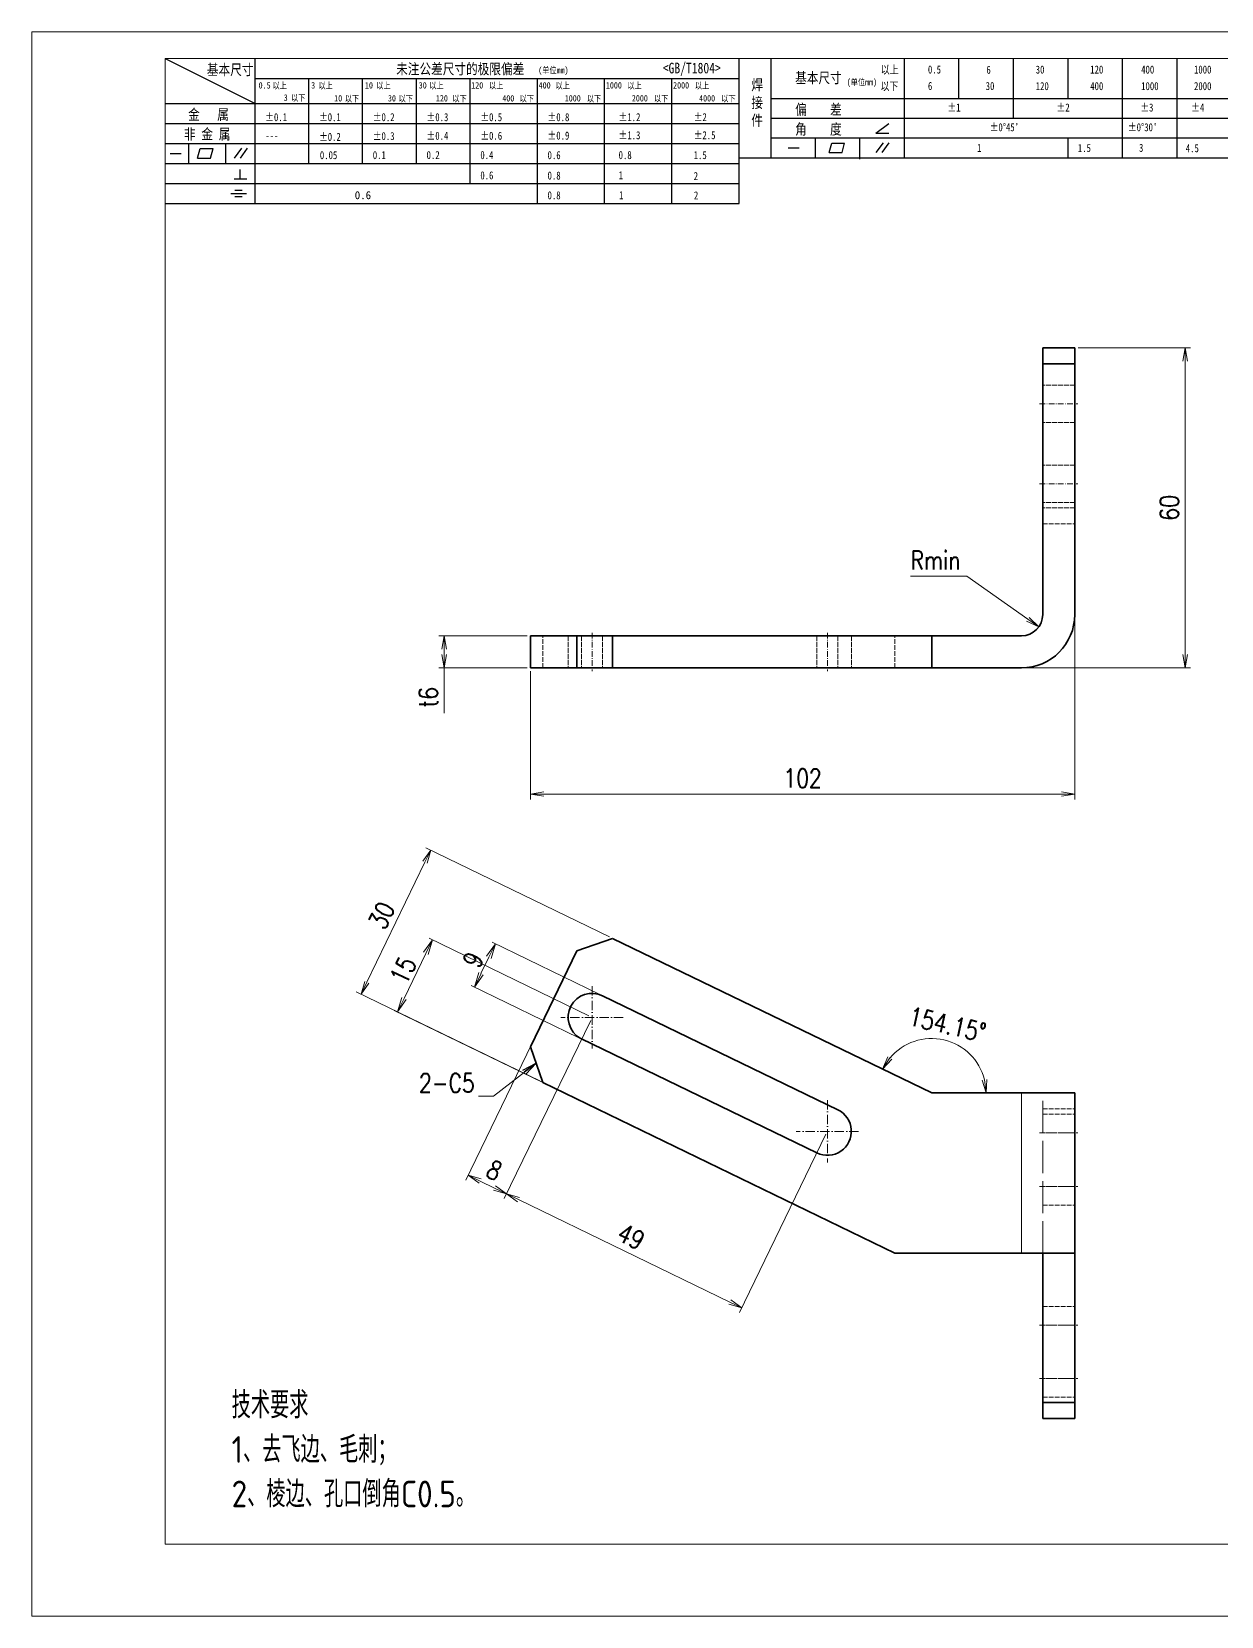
# Model space of a CAD drawing. Header units: millimetres. Extents: x -50143 to 104182, y -50696 to 54072.
# Drawn here: x -49547.7 to -49324.7, y 40741.1 to 41038.1 of the extents above; entities that cross this region are included whole.
import ezdxf

# ---------------------------------------------------------------- set-up
doc = ezdxf.new("R2010")
doc.units = ezdxf.units.MM
doc.header["$LTSCALE"] = 0.5
for name, pattern in [('AM_ISO02W050x2', [3.75, 3, -0.75]), ('AM_ISO08W050x2', [9, 6, -0.75, 1.5, -0.75]), ('DASHDOT', [18.5, 12, -3, 0.5, -3]), ('DASHED', [15, 12, -3])]:
    doc.linetypes.add(name, pattern=pattern)
for name, color, linetype, lineweight in [('DIM', 3, 'Continuous', 13), ('中心线', 2, 'AM_ISO08W050x2', 18), ('图框', 7, 'Continuous', 18), ('标注线', 3, 'Continuous', 18), ('粗实线', 7, 'Continuous', 35), ('虚线', 1, 'AM_ISO02W050x2', 18)]:
    doc.layers.add(name, color=color, linetype=linetype, lineweight=lineweight)
doc.layers.add('图\\M+19E79\\M+195B6\\M+18E9A', color=7, linetype='Continuous')
doc.layers.add('打印', color=7, linetype='Continuous', lineweight=15, plot=False)
doc.layers.add('打印-禁用', color=7, linetype='Continuous', lineweight=15, plot=False)
doc.styles.add('DIM', font='romans.shx', dxfattribs={"width": 0.8, "bigfont": 'bigfont.shx'})
doc.styles.add('国标', font='simfang.ttf', dxfattribs={"width": 0.8})
doc.styles.add('机械长仿宋', font='gbenor.shx', dxfattribs={"height": 1, "bigfont": 'gbcbig.shx'})
doc.dimstyles.new('DEH 1-1', dxfattribs={"dimtxt": 3.5, "dimasz": 2.5, "dimexe": 1, "dimexo": 0.625, "dimgap": 1.2, "dimtad": 1, "dimtoh": 1, "dimdsep": 46, "dimtxsty": 'DIM', "dimblk": 'OPEN', "dimcen": 0, "dimclrd": 8, "dimclre": 8, "dimclrt": 2, "dimazin": 2, "dimtfac": 0.5, "dimtmove": 0, "dimatfit": 3, "dimldrblk": 'OPEN', "dimfxl": 0, "dimtolj": 2, "dimlwd": 18, "dimlwe": 18, "dimarcsym": 0})
doc.dimstyles.new('DEH 1-1$0', dxfattribs={"dimtxt": 3.5, "dimasz": 2.5, "dimexe": 1, "dimexo": 0.625, "dimgap": 1.2, "dimtad": 1, "dimzin": 9, "dimdsep": 46, "dimtxsty": 'DIM', "dimblk": 'OPEN', "dimcen": 0, "dimclrd": 8, "dimclre": 8, "dimclrt": 2, "dimazin": 2, "dimtfac": 0.5, "dimtmove": 0, "dimatfit": 3, "dimldrblk": 'OPEN', "dimfxl": 0, "dimtolj": 2, "dimlwd": 18, "dimlwe": 18, "dimarcsym": 0})
doc.dimstyles.new('DEH 1-1$4', dxfattribs={"dimtxt": 3.5, "dimasz": 2.5, "dimexe": 1, "dimexo": 0.625, "dimgap": 1.2, "dimtad": 1, "dimtoh": 1, "dimdsep": 46, "dimtxsty": 'DIM', "dimblk": 'OPEN', "dimcen": 0, "dimclrd": 8, "dimclre": 8, "dimclrt": 2, "dimazin": 2, "dimtfac": 0.5, "dimtofl": 0, "dimtmove": 0, "dimatfit": 3, "dimldrblk": 'OPEN', "dimfxl": 0, "dimtolj": 2, "dimlwd": 18, "dimlwe": 18, "dimarcsym": 0})

# ---------------------------------------------------------------- blocks, each defined once
blk = doc.blocks.new('GZDEH零件A3图框V01版')
at = {"layer": '图\\M+19E79\\M+195B6\\M+18E9A', "color": 9}
for p, q in [((2882.49, -1554.46), (2899.37, -1562.92)), ((2899.37, -1581.67), (2899.37, -1554.46)), ((2990.09, -1581.67), (2990.09, -1554.46)), ((2996.09, -1573.08), (2996.09, -1554.46)), ((3021.09, -1561.98), (3021.09, -1554.46)), ((3031.31, -1561.98), (3031.31, -1554.46)), ((3041.53, -1561.98), (3041.53, -1554.46)), ((3051.75, -1561.98), (3051.75, -1554.46)), ((3061.98, -1561.98), (3061.98, -1554.46)), ((3072.2, -1561.98), (3072.2, -1554.46)), ((2899.37, -1558.24), (2990.09, -1558.24)), ((2909.45, -1574.17), (2909.45, -1558.24)), ((2919.53, -1574.17), (2919.53, -1558.24)), ((2929.61, -1574.17), (2929.61, -1558.24)), ((2939.69, -1577.92), (2939.69, -1558.24)), ((2952.29, -1581.67), (2952.29, -1558.24)), ((2964.89, -1581.67), (2964.89, -1558.24)), ((2977.49, -1581.67), (2977.49, -1558.24)), ((2996.09, -1561.98), (3113.09, -1561.98)), ((3021.09, -1573.08), (3021.09, -1561.98)), ((3041.53, -1565.68), (3041.53, -1561.98)), ((3061.98, -1573.08), (3061.98, -1561.98)), ((3072.2, -1573.08), (3072.2, -1561.98)), ((2882.49, -1562.92), (2990.09, -1562.92)), ((2882.49, -1566.67), (2990.09, -1566.67)), ((2996.09, -1565.68), (3113.09, -1565.68)), ((3015.75, -1568.51), (3018.15, -1566.66)), ((2882.49, -1570.42), (2990.09, -1570.42)), ((2886.92, -1574.12), (2886.92, -1570.42)), ((2893.91, -1574.12), (2893.91, -1570.42)), ((2996.09, -1569.38), (3113.09, -1569.38)), ((3004.42, -1573.08), (3004.42, -1569.38)), ((3006.97, -1572.12), (3007.45, -1570.33)), ((3007.45, -1570.33), (3009.86, -1570.33)), ((3009.39, -1572.12), (3009.86, -1570.33)), ((3012.75, -1573.08), (3012.75, -1569.38)), ((3015.75, -1568.51), (3018.15, -1568.51)), ((3015.81, -1572.12), (3017.15, -1570.26)), ((3016.89, -1572.12), (3018.23, -1570.26)), ((3051.75, -1573.08), (3051.75, -1569.38)), ((2883.43, -1572.27), (2885.49, -1572.27)), ((2888.59, -1573.16), (2889.07, -1571.37)), ((2888.59, -1573.16), (2891, -1573.16)), ((2889.07, -1571.37), (2891.48, -1571.37)), ((2891, -1573.16), (2891.48, -1571.37)), ((2895.52, -1573.16), (2896.85, -1571.3)), ((2896.6, -1573.16), (2897.94, -1571.3)), ((2990.09, -1573.08), (3113.09, -1573.08)), ((2999.26, -1571.23), (3001.32, -1571.23)), ((3006.97, -1572.12), (3009.39, -1572.12)), ((3012.75, -1573.33), (3012.75, -1573.08)), ((2882.49, -1574.17), (2990.09, -1574.17)), ((2895.42, -1577.05), (2897.81, -1577.05)), ((2896.58, -1577.05), (2896.58, -1575.28)), ((2882.49, -1577.92), (2990.09, -1577.92)), ((2894.79, -1579.77), (2897.77, -1579.77)), ((2895.57, -1579.17), (2896.92, -1579.17)), ((2882.49, -1581.67), (2990.09, -1581.67)), ((2895.57, -1580.37), (2896.93, -1580.37))]:
    blk.add_line(p, q, dxfattribs=at)
at = {"layer": '图框', "linetype": 'Continuous'}
for p, q in [((2882.49, -1554.46), (2882.49, -1832.96)), ((3272.49, -1554.46), (2882.49, -1554.46)), ((2882.49, -1832.96), (3272.49, -1832.96))]:
    blk.add_line(p, q, dxfattribs=at)
at = {"layer": '打印-禁用', "linetype": 'Continuous'}
for p, q in [((2857.49, -1549.46), (2857.49, -1846.46)), ((3277.49, -1549.46), (2857.49, -1549.46)), ((2857.49, -1846.46), (3277.49, -1846.46))]:
    blk.add_line(p, q, dxfattribs=at)
at = {"layer": '图\\M+19E79\\M+195B6\\M+18E9A', "color": 9, "style": '国标', "width": 0.8}
for s, height, p in [('基本尺寸', 2, (2890.33, -1557.58)), ('未注公差尺寸的极限偏差', 2, (2925.81, -1557.44)), ('<GB/T1804>', 2, (2975.78, -1557.27)), ('以上', 1.5, (3016.64, -1557.33)), ('0.5', 1.5, (3025.49, -1557.3)), ('6', 1.5, (3036.45, -1557.34)), ('30', 1.5, (3045.69, -1557.31)), ('120', 1.5, (3055.91, -1557.31)), ('400', 1.5, (3065.46, -1557.31)), ('1000', 1.5, (3075.36, -1557.31)), ('30', 1.2, (2930.04, -1560.11)), ('基本尺寸', 2, (3000.6, -1559.1)), ('以下', 1.5, (3016.58, -1560.43)), ('6', 1.5, (3025.49, -1560.38)), ('30', 1.5, (3036.31, -1560.39)), ('120', 1.5, (3045.69, -1560.41)), ('400', 1.5, (3055.91, -1560.41)), ('1000', 1.5, (3065.46, -1560.41)), ('2000', 1.5, (3075.36, -1560.41)), ('金   属', 2, (2886.82, -1565.98)), ('±0.1', 1.5, (2901.27, -1566.23)), ('±0.1', 1.5, (2911.35, -1566.23)), ('±0.2', 1.5, (2921.43, -1566.23)), ('±0.3', 1.5, (2931.51, -1566.23)), ('±0.5', 1.5, (2941.59, -1566.23)), ('±0.8', 1.5, (2954.19, -1566.23)), ('±1.2', 1.5, (2967.51, -1566.23)), ('±2', 1.5, (2981.58, -1566.23)), ('偏    差', 2, (3000.6, -1565.04)), ('±1', 1.5, (3029.16, -1564.42)), ('±2', 1.5, (3049.61, -1564.42)), ('±3', 1.5, (3065.3, -1564.42)), ('±4', 1.5, (3074.85, -1564.42)), ('非 金 属', 2, (2886.02, -1569.65)), ('±0.3', 1.5, (2921.43, -1569.77)), ('±0.4', 1.5, (2931.51, -1569.71)), ('±0.6', 1.5, (2941.59, -1569.71)), ('±0.9', 1.5, (2954.19, -1569.68)), ('±1.3', 1.5, (2967.51, -1569.62)), ('±2.5', 1.5, (2981.58, -1569.61)), ('角    度', 2, (3000.6, -1568.74)), ("±0%%D45'", 1.5, (3037.06, -1568.12)), ("±0%%D30'", 1.5, (3062.98, -1568.12)), ('---', 1.5, (2901.27, -1569.65)), ('±0.2', 1.5, (2911.35, -1569.92)), ('1', 1.5, (3034.69, -1571.98)), ('1.5', 1.5, (3053.59, -1572.01)), ('3', 1.5, (3065.05, -1571.98)), ('4.5', 1.5, (3073.82, -1572.05)), ('0.1', 1.5, (2921.43, -1573.34)), ('0.2', 1.5, (2931.51, -1573.33)), ('0.4', 1.5, (2941.59, -1573.33)), ('0.6', 1.5, (2954.19, -1573.35)), ('0.8', 1.5, (2967.51, -1573.33)), ('1.5', 1.5, (2981.58, -1573.34)), ('0.6', 1.5, (2941.59, -1577.14)), ('0.8', 1.5, (2954.19, -1577.17)), ('1', 1.5, (2967.51, -1577.12)), ('2', 1.5, (2981.58, -1577.26)), ('0.8', 1.5, (2954.19, -1580.87)), ('1', 1.5, (2967.59, -1580.86)), ('2', 1.5, (2981.62, -1580.89))]:
    blk.add_text(s, height=height, dxfattribs=at).set_placement(p)
at = {"layer": '图\\M+19E79\\M+195B6\\M+18E9A', "color": 9, "lineweight": 15, "style": '国标', "width": 0.8}
for s, p in [('(单位mm)', (2952.44, -1557.27)), ('0.5', (2900.03, -1560.11)), ('以上', (2902.64, -1560.16)), ('3', (2909.88, -1560.11)), ('以上', (2911.25, -1560.16)), ('10', (2919.96, -1560.11)), ('以上', (2922.09, -1560.16)), ('以上', (2932.02, -1560.16)), ('120', (2939.88, -1560.11)), ('以上', (2943.21, -1560.16)), ('400', (2952.52, -1560.11)), ('以上', (2955.68, -1560.16)), ('1000', (2965.12, -1560.11)), ('以上', (2969.16, -1560.16)), ('2000', (2977.72, -1560.11)), ('以上', (2981.8, -1560.16)), ('(单位mm)', (3010.27, -1559.51)), ('3', (2904.73, -1562.41)), ('以下', (2906.1, -1562.46)), ('10', (2914.19, -1562.54)), ('以下', (2916.18, -1562.59)), ('30', (2924.27, -1562.54)), ('以下', (2926.26, -1562.59)), ('120', (2933.26, -1562.54)), ('以下', (2936.34, -1562.59)), ('400', (2945.7, -1562.54)), ('以下', (2948.94, -1562.59)), ('1000', (2957.41, -1562.54)), ('以下', (2961.54, -1562.59)), ('2000', (2969.99, -1562.54)), ('以下', (2974.14, -1562.59)), ('4000', (2982.59, -1562.54)), ('以下', (2986.74, -1562.59))]:
    blk.add_text(s, height=1.2, dxfattribs=at).set_placement(p)
at = {"layer": '图\\M+19E79\\M+195B6\\M+18E9A', "color": 9, "lineweight": 13, "style": '国标'}
blk.add_text('0.6', height=1.5, dxfattribs=at).set_placement((2918.05, -1580.85))
at = {"layer": '图\\M+19E79\\M+195B6\\M+18E9A', "color": 9, "insert": (2992.39, -1558.41), "char_height": 2, "width": 3.1877, "attachment_point": 1, "style": '国标'}
blk.add_mtext('焊\\P接\\P件', dxfattribs=at)
at = {"layer": '图\\M+19E79\\M+195B6\\M+18E9A', "color": 9, "insert": (2911.51, -1573.37), "char_height": 1.5, "attachment_point": 7, "style": '国标'}
blk.add_mtext_dynamic_manual_height_columns('0.05', width=5.1982, gutter_width=12.5, heights=[0], dxfattribs=at)
blk = doc.blocks.new('DEH A3')
at = {"layer": '图框'}
blk.add_blockref('GZDEH零件A3图框V01版', (-2857.49, 1846.46), dxfattribs=at)
blk = doc.blocks.new('_Open')
at = {"color": 0, "linetype": 'ByBlock', "lineweight": -2}
for p, q in [((-1, 0.17), (0, 0)), ((-1, -0.17), (0, 0)), ((0, 0), (-1, 0))]:
    blk.add_line(p, q, dxfattribs=at)
blk = doc.blocks.new('*D231')
at = {"layer": 'Defpoints', "color": 0, "transparency": 16777216}
for p in [(-49352.15, 40928.86), (-49454.18, 40918.86), (-49352.15, 40895.22)]:
    blk.add_point(p, dxfattribs=at)
at = {"layer": 'DIM', "color": 8, "lineweight": 18, "transparency": 16777216}
for p, q in [((-49352.15, 40928.23), (-49352.15, 40894.22)), ((-49454.18, 40918.23), (-49454.18, 40894.22)), ((-49451.68, 40895.22), (-49354.65, 40895.22))]:
    blk.add_line(p, q, dxfattribs=at)
at = {"layer": 'DIM', "color": 8, "lineweight": 18, "transparency": 16777216, "xscale": 2.5, "yscale": 2.5, "zscale": 2.5, "rotation": 180}
blk.add_blockref('_Open', (-49454.18, 40895.22), dxfattribs=at)
at = {"layer": 'DIM', "color": 8, "lineweight": 18, "transparency": 16777216, "xscale": 2.5, "yscale": 2.5, "zscale": 2.5}
blk.add_blockref('_Open', (-49352.15, 40895.22), dxfattribs=at)
at = {"layer": 'DIM', "color": 2, "transparency": 16777216, "insert": (-49403.17, 40898.17), "char_height": 3.5, "attachment_point": 5, "style": 'DIM'}
blk.add_mtext('\\A2;102', dxfattribs=at)
blk = doc.blocks.new('*D232')
at = {"layer": 'Defpoints', "color": 0, "transparency": 16777216}
for p in [(-49352.15, 40978.86), (-49331.47, 40978.86), (-49362.15, 40918.86)]:
    blk.add_point(p, dxfattribs=at)
at = {"layer": 'DIM', "color": 8, "lineweight": 18, "transparency": 16777216}
for p, q in [((-49351.53, 40978.86), (-49330.47, 40978.86)), ((-49331.47, 40921.36), (-49331.47, 40976.36)), ((-49361.53, 40918.86), (-49330.47, 40918.86))]:
    blk.add_line(p, q, dxfattribs=at)
at = {"layer": 'DIM', "color": 8, "lineweight": 18, "transparency": 16777216, "xscale": 2.5, "yscale": 2.5, "zscale": 2.5}
for p, rotation in [((-49331.47, 40978.86), 90), ((-49331.47, 40918.86), 270)]:
    blk.add_blockref('_Open', p, dxfattribs=dict(at, rotation=rotation))
at = {"layer": 'DIM', "color": 2, "transparency": 16777216, "insert": (-49334.42, 40948.86), "char_height": 3.5, "attachment_point": 5, "rotation": 90, "style": 'DIM'}
blk.add_mtext('\\A2;60', dxfattribs=at)
blk = doc.blocks.new('*D233')
at = {"layer": 'Defpoints', "color": 0, "transparency": 16777216}
for p in [(-49454.18, 40924.86), (-49470.36, 40918.86), (-49454.18, 40918.86)]:
    blk.add_point(p, dxfattribs=at)
at = {"layer": 'DIM', "color": 8, "lineweight": 18, "transparency": 16777216}
for p, q in [((-49454.81, 40924.86), (-49471.36, 40924.86)), ((-49470.36, 40922.36), (-49470.36, 40921.36)), ((-49454.81, 40918.86), (-49471.36, 40918.86)), ((-49470.36, 40918.86), (-49470.36, 40910.36))]:
    blk.add_line(p, q, dxfattribs=at)
at = {"layer": 'DIM', "color": 8, "lineweight": 18, "transparency": 16777216, "xscale": 2.5, "yscale": 2.5, "zscale": 2.5}
for p, rotation in [((-49470.36, 40924.86), 90), ((-49470.36, 40918.86), 270)]:
    blk.add_blockref('_Open', p, dxfattribs=dict(at, rotation=rotation))
at = {"layer": 'DIM', "color": 2, "transparency": 16777216, "insert": (-49473.31, 40913.36), "char_height": 3.5, "attachment_point": 5, "rotation": 90, "style": 'DIM'}
blk.add_mtext('\\A2;{\\Fromans,bigfont|c134;t}6', dxfattribs=at)
blk = doc.blocks.new('*D234')
at = {"layer": 'Defpoints', "color": 0, "transparency": 16777216}
for p in [(-49362.15, 40928.86), (-49358.88, 40926.55)]:
    blk.add_point(p, dxfattribs=at)
at = {"layer": 'DIM', "color": 8, "lineweight": 18, "transparency": 16777216}
for p, q in [((-49382.93, 40936.08), (-49372.4, 40936.08)), ((-49372.4, 40936.08), (-49360.93, 40927.99))]:
    blk.add_line(p, q, dxfattribs=at)
at = {"layer": 'DIM', "color": 8, "lineweight": 18, "transparency": 16777216, "xscale": 2.5, "yscale": 2.5, "zscale": 2.5, "rotation": 324.8168649668377}
blk.add_blockref('_Open', (-49358.88, 40926.55), dxfattribs=at)
at = {"layer": 'DIM', "color": 2, "transparency": 16777216, "insert": (-49378.27, 40939.03), "char_height": 3.5, "attachment_point": 5, "style": 'DIM'}
blk.add_mtext('\\A2;{\\Fromans,bigfont|c134;Rmin}', dxfattribs=at)
blk = doc.blocks.new('*D247')
at = {"layer": 'Defpoints', "color": 0, "transparency": 16777216}
for p in [(-49438.78, 40868.17), (-49485.94, 40857.68), (-49451.86, 40841.17)]:
    blk.add_point(p, dxfattribs=at)
at = {"layer": 'DIM', "color": 8, "lineweight": 18, "transparency": 16777216}
for p, q in [((-49439.34, 40868.44), (-49473.76, 40885.12)), ((-49473.95, 40882.43), (-49484.85, 40859.93)), ((-49452.42, 40841.45), (-49486.84, 40858.12))]:
    blk.add_line(p, q, dxfattribs=at)
at = {"layer": 'DIM', "color": 8, "lineweight": 18, "transparency": 16777216, "xscale": 2.5, "yscale": 2.5, "zscale": 2.5}
for p, rotation in [((-49472.86, 40884.68), 64.14960114604825), ((-49485.94, 40857.68), 244.1496011460482)]:
    blk.add_blockref('_Open', p, dxfattribs=dict(at, rotation=rotation))
at = {"layer": 'DIM', "color": 2, "transparency": 16777216, "insert": (-49482.05, 40872.47), "char_height": 3.5, "attachment_point": 5, "rotation": 64.1496, "style": 'DIM'}
blk.add_mtext('\\A2;30', dxfattribs=at)
blk = doc.blocks.new('*D248')
at = {"layer": 'Defpoints', "color": 0, "transparency": 16777216}
for p in [(-49438.78, 40868.17), (-49372.59, 40847.17), (-49378.97, 40839.19), (-49378.97, 40839.19), (-49362.15, 40839.19)]:
    blk.add_point(p, dxfattribs=at)
at = {"layer": 'DIM', "color": 8, "lineweight": 18, "transparency": 16777216}
blk.add_arc((-49378.97, 40839.19), 10.21, 14.059, 140.0906, dxfattribs=at)
at = {"layer": 'DIM', "color": 8, "lineweight": 18, "transparency": 16777216, "xscale": 2.5, "yscale": 2.5, "zscale": 2.5}
for p, rotation in [((-49388.16, 40843.65), 237.1200909788352), ((-49368.76, 40839.19), 277.0295042520818)]:
    blk.add_blockref('_Open', p, dxfattribs=dict(at, rotation=rotation))
at = {"layer": 'DIM', "color": 2, "transparency": 16777216, "insert": (-49376.02, 40852.02), "char_height": 3.5, "attachment_point": 5, "rotation": 347.0748, "style": 'DIM'}
blk.add_mtext('\\A2;154.15\\M+1818B', dxfattribs=at)
blk = doc.blocks.new('*D249')
at = {"layer": 'Defpoints', "color": 0, "transparency": 16777216}
for p in [(-49449.82, 40856.85), (-49442.62, 40853.36), (-49465.85, 40823.78)]:
    blk.add_point(p, dxfattribs=at)
at = {"layer": 'DIM', "color": 8, "lineweight": 18, "transparency": 16777216}
for p, q in [((-49450.09, 40856.29), (-49466.28, 40822.88)), ((-49442.89, 40852.8), (-49459.08, 40819.39)), ((-49460.9, 40821.38), (-49463.6, 40822.69))]:
    blk.add_line(p, q, dxfattribs=at)
at = {"layer": 'DIM', "color": 8, "lineweight": 18, "transparency": 16777216, "xscale": 2.5, "yscale": 2.5, "zscale": 2.5}
for p, rotation in [((-49465.85, 40823.78), 154.1496011460058), ((-49458.65, 40820.29), 334.1496011460059)]:
    blk.add_blockref('_Open', p, dxfattribs=dict(at, rotation=rotation))
at = {"layer": 'DIM', "color": 2, "transparency": 16777216, "insert": (-49460.96, 40824.69), "char_height": 3.5, "attachment_point": 5, "rotation": 334.1496, "style": 'DIM'}
blk.add_mtext('\\A2;8', dxfattribs=at)
blk = doc.blocks.new('*D250')
at = {"layer": 'Defpoints', "color": 0, "transparency": 16777216}
for p in [(-49442.62, 40853.36), (-49398.52, 40832), (-49414.55, 40798.92)]:
    blk.add_point(p, dxfattribs=at)
at = {"layer": 'DIM', "color": 8, "lineweight": 18, "transparency": 16777216}
for p, q in [((-49442.89, 40852.8), (-49459.08, 40819.39)), ((-49398.8, 40831.44), (-49414.99, 40798.02)), ((-49456.4, 40819.2), (-49416.8, 40800.01))]:
    blk.add_line(p, q, dxfattribs=at)
at = {"layer": 'DIM', "color": 8, "lineweight": 18, "transparency": 16777216, "xscale": 2.5, "yscale": 2.5, "zscale": 2.5}
for p, rotation in [((-49458.65, 40820.29), 154.1494759454526), ((-49414.55, 40798.92), 334.1494759454527)]:
    blk.add_blockref('_Open', p, dxfattribs=dict(at, rotation=rotation))
at = {"layer": 'DIM', "color": 2, "transparency": 16777216, "insert": (-49435.31, 40812.26), "char_height": 3.5, "attachment_point": 5, "rotation": 334.1495, "style": 'DIM'}
blk.add_mtext('\\A2;49', dxfattribs=at)
blk = doc.blocks.new('*D251')
at = {"layer": 'Defpoints', "color": 0, "transparency": 16777216}
for p in [(-49479.1, 40854.37), (-49442.62, 40853.36), (-49449.16, 40839.87)]:
    blk.add_point(p, dxfattribs=at)
at = {"layer": 'DIM', "color": 8, "lineweight": 18, "transparency": 16777216}
for p, q in [((-49443.25, 40853.67), (-49473.19, 40868.18)), ((-49473.78, 40865.35), (-49477.88, 40856.89)), ((-49449.79, 40840.17), (-49479.73, 40854.68))]:
    blk.add_line(p, q, dxfattribs=at)
at = {"layer": 'DIM', "color": 8, "lineweight": 18, "transparency": 16777216, "xscale": 2.8, "yscale": 2.8, "zscale": 2.8}
for p, rotation in [((-49472.56, 40867.87), 64.14937754173167), ((-49479.1, 40854.37), 244.1493775417317)]:
    blk.add_blockref('_Open', p, dxfattribs=dict(at, rotation=rotation))
at = {"layer": 'DIM', "color": 2, "transparency": 16777216, "insert": (-49478.04, 40862.19), "char_height": 3.5, "attachment_point": 5, "rotation": 64.1494, "style": 'DIM'}
blk.add_mtext('\\A2;15', dxfattribs=at)
blk = doc.blocks.new('*D252')
at = {"layer": 'Defpoints', "color": 0, "transparency": 16777216}
for p in [(-49460.75, 40867.15), (-49440.66, 40857.41), (-49444.58, 40849.31)]:
    blk.add_point(p, dxfattribs=at)
at = {"layer": 'DIM', "color": 8, "lineweight": 18, "transparency": 16777216}
for p, q in [((-49441.29, 40857.72), (-49461.38, 40867.45)), ((-49463.45, 40861.57), (-49461.97, 40864.63)), ((-49445.21, 40849.62), (-49465.3, 40859.35))]:
    blk.add_line(p, q, dxfattribs=at)
at = {"layer": 'DIM', "color": 8, "lineweight": 18, "transparency": 16777216, "xscale": 2.8, "yscale": 2.8, "zscale": 2.8}
for p, rotation in [((-49460.75, 40867.15), 64.14935418832133), ((-49464.67, 40859.05), 244.1493541883213)]:
    blk.add_blockref('_Open', p, dxfattribs=dict(at, rotation=rotation))
at = {"layer": 'DIM', "color": 2, "transparency": 16777216, "insert": (-49464.91, 40864.16), "char_height": 3.5, "attachment_point": 5, "rotation": 64.1494, "style": 'DIM'}
blk.add_mtext('\\A2;9', dxfattribs=at)

msp = doc.modelspace()

# ---------------------------------------------------------------- linework, layer by layer
at = {"layer": '中心线', "linetype": 'DASHDOT', "ltscale": 0.18}
for p, q in [((-49358.754, 40968.359), (-49351.554, 40968.359)), ((-49358.754, 40953.359), (-49351.554, 40953.359)), ((-49358.754, 40831.692), (-49351.554, 40831.692)), ((-49358.754, 40821.692), (-49351.554, 40821.692)), ((-49358.754, 40795.692), (-49351.554, 40795.692)), ((-49358.754, 40785.692), (-49351.554, 40785.692))]:
    msp.add_line(p, q, dxfattribs=at)
at = {"layer": '中心线', "linetype": 'DASHDOT', "ltscale": 0.180016}
for p, q in [((-49442.621, 40925.459), (-49442.622, 40918.258)), ((-49398.525, 40925.459), (-49398.525, 40918.258))]:
    msp.add_line(p, q, dxfattribs=at)
at = {"layer": '中心线', "linetype": 'DASHDOT', "ltscale": 0.292499}
for p, q in [((-49442.622, 40859.214), (-49442.622, 40847.514)), ((-49398.525, 40837.849), (-49398.525, 40826.149))]:
    msp.add_line(p, q, dxfattribs=at)
at = {"layer": '中心线', "linetype": 'DASHDOT', "ltscale": 0.2925}
for p, q in [((-49436.771, 40853.364), (-49448.472, 40853.364)), ((-49392.675, 40831.999), (-49404.375, 40831.999))]:
    msp.add_line(p, q, dxfattribs=at)
at = {"layer": '打印'}
msp.add_lwpolyline([(-49547.671, 41038.105), (-49127.671, 41038.105), (-49127.671, 40741.105), (-49547.671, 40741.105)], close=True, dxfattribs=at)
at = {"layer": '粗实线', "color": 7, "lineweight": 35, "ltscale": 0.075}
for p, q in [((-49358.154, 40975.858), (-49358.154, 40978.858)), ((-49352.154, 40975.858), (-49352.154, 40978.858)), ((-49358.154, 40778.192), (-49358.154, 40781.192)), ((-49352.154, 40778.192), (-49352.154, 40781.192))]:
    msp.add_line(p, q, dxfattribs=at)
at = {"layer": '粗实线', "color": 7, "lineweight": 35, "ltscale": 0.15}
for p, q in [((-49358.154, 40978.858), (-49352.154, 40978.858)), ((-49358.154, 40975.858), (-49352.154, 40975.858)), ((-49454.181, 40918.858), (-49454.181, 40924.858)), ((-49445.461, 40918.858), (-49445.461, 40924.858)), ((-49438.781, 40918.858), (-49438.781, 40924.858)), ((-49378.969, 40918.858), (-49378.969, 40924.858)), ((-49352.154, 40781.192), (-49358.154, 40781.192)), ((-49352.154, 40778.192), (-49358.154, 40778.192))]:
    msp.add_line(p, q, dxfattribs=at)
at = {"layer": '粗实线', "color": 7, "lineweight": 35}
for p, q in [((-49358.154, 40928.859), (-49358.154, 40975.858)), ((-49352.154, 40975.858), (-49352.154, 40928.859)), ((-49378.969, 40924.858), (-49438.781, 40924.858)), ((-49378.969, 40918.858), (-49438.781, 40918.858)), ((-49378.969, 40839.192), (-49438.781, 40868.171)), ((-49454.181, 40847.853), (-49445.461, 40865.852)), ((-49440.659, 40857.414), (-49396.563, 40836.049)), ((-49400.487, 40827.949), (-49444.584, 40849.314)), ((-49385.854, 40809.192), (-49451.862, 40841.173)), ((-49352.154, 40809.192), (-49352.154, 40839.192)), ((-49362.154, 40809.192), (-49385.854, 40809.192)), ((-49358.154, 40809.192), (-49358.154, 40781.192)), ((-49352.154, 40809.192), (-49352.154, 40781.192))]:
    msp.add_line(p, q, dxfattribs=at)
at = {"layer": '粗实线', "color": 7, "lineweight": 35, "ltscale": 0.218011}
for p, q in [((-49454.181, 40924.858), (-49445.461, 40924.858)), ((-49454.181, 40918.858), (-49445.461, 40918.858))]:
    msp.add_line(p, q, dxfattribs=at)
at = {"layer": '粗实线', "color": 7, "lineweight": 35, "ltscale": 0.166995}
for p, q in [((-49438.781, 40924.858), (-49445.461, 40924.858)), ((-49438.781, 40918.858), (-49445.461, 40918.858))]:
    msp.add_line(p, q, dxfattribs=at)
at = {"layer": '粗实线', "color": 7, "lineweight": 35, "ltscale": 0.420391}
for p, q in [((-49362.154, 40924.858), (-49378.969, 40924.858)), ((-49378.969, 40918.858), (-49362.154, 40918.858)), ((-49378.969, 40839.192), (-49362.154, 40839.192))]:
    msp.add_line(p, q, dxfattribs=at)
at = {"layer": '粗实线', "color": 7, "lineweight": 35, "ltscale": 0.176777}
for p, q in [((-49438.781, 40868.171), (-49445.461, 40865.852)), ((-49451.862, 40841.173), (-49454.181, 40847.853))]:
    msp.add_line(p, q, dxfattribs=at)
at = {"layer": '粗实线', "color": 7, "lineweight": 35, "ltscale": 0.25}
for p, q in [((-49352.154, 40839.192), (-49362.154, 40839.192)), ((-49352.154, 40809.192), (-49362.154, 40809.192))]:
    msp.add_line(p, q, dxfattribs=at)
at = {"layer": '粗实线', "color": 7, "lineweight": 13}
msp.add_line((-49362.154, 40809.192), (-49362.154, 40839.192), dxfattribs=at)
at = {"layer": '粗实线', "color": 7, "lineweight": 35}
for centre, radius, start, end in [((-49362.154, 40928.859), 4, 270.00001, 0.00001), ((-49362.154, 40928.859), 10, 270.00001, 0.00001), ((-49442.622, 40853.364), 4.5, 64.1496, 239.99999), ((-49442.622, 40853.364), 4.5, 239.99999, 244.1496), ((-49398.525, 40831.999), 4.5, 244.1496, 64.1496)]:
    msp.add_arc(centre, radius, start, end, dxfattribs=at)
at = {"layer": '虚线', "linetype": 'DASHED', "ltscale": 0.15}
for p, q in [((-49358.154, 40975.858), (-49352.154, 40975.858)), ((-49352.154, 40971.859), (-49358.154, 40971.859)), ((-49352.154, 40964.859), (-49358.154, 40964.859)), ((-49352.154, 40956.859), (-49358.154, 40956.859)), ((-49352.154, 40949.859), (-49358.154, 40949.859)), ((-49352.154, 40948.859), (-49358.154, 40948.859)), ((-49358.154, 40945.859), (-49352.154, 40945.859)), ((-49451.862, 40918.858), (-49451.862, 40924.858)), ((-49447.122, 40924.858), (-49447.122, 40918.858)), ((-49444.584, 40924.858), (-49444.584, 40918.858)), ((-49440.659, 40924.858), (-49440.659, 40918.858)), ((-49400.487, 40924.858), (-49400.487, 40918.858)), ((-49396.563, 40924.858), (-49396.563, 40918.858)), ((-49394.025, 40924.858), (-49394.025, 40918.858)), ((-49385.854, 40918.858), (-49385.854, 40924.858)), ((-49358.154, 40836.192), (-49352.154, 40836.192)), ((-49358.154, 40835.192), (-49352.154, 40835.192)), ((-49358.154, 40835.192), (-49352.154, 40835.192)), ((-49352.154, 40831.692), (-49358.154, 40831.692)), ((-49352.154, 40831.692), (-49358.154, 40831.692)), ((-49352.154, 40831.692), (-49358.154, 40831.692)), ((-49352.154, 40831.692), (-49358.154, 40831.692)), ((-49352.154, 40821.692), (-49358.154, 40821.692)), ((-49352.154, 40821.692), (-49358.154, 40821.692)), ((-49352.154, 40821.692), (-49358.154, 40821.692)), ((-49352.154, 40821.692), (-49358.154, 40821.692)), ((-49358.154, 40818.192), (-49352.154, 40818.192)), ((-49358.154, 40818.192), (-49352.154, 40818.192)), ((-49358.154, 40799.192), (-49352.154, 40799.192)), ((-49358.154, 40799.192), (-49352.154, 40799.192)), ((-49352.154, 40795.692), (-49358.154, 40795.692)), ((-49352.154, 40795.692), (-49358.154, 40795.692)), ((-49352.154, 40795.692), (-49358.154, 40795.692)), ((-49352.154, 40795.692), (-49358.154, 40795.692)), ((-49352.154, 40785.692), (-49358.154, 40785.692)), ((-49352.154, 40785.692), (-49358.154, 40785.692)), ((-49352.154, 40785.692), (-49358.154, 40785.692)), ((-49352.154, 40785.692), (-49358.154, 40785.692)), ((-49358.154, 40782.192), (-49352.154, 40782.192)), ((-49358.154, 40782.192), (-49352.154, 40782.192)), ((-49358.154, 40781.192), (-49352.154, 40781.192))]:
    msp.add_line(p, q, dxfattribs=at)
at = {"layer": '虚线', "linetype": 'DASHED'}
for p, q in [((-49362.154, 40809.192), (-49362.154, 40839.192)), ((-49358.154, 40809.192), (-49358.154, 40839.192))]:
    msp.add_line(p, q, dxfattribs=at)

# ---------------------------------------------------------------- block references
at = {"layer": '图框'}
msp.add_blockref('DEH A3', (-49547.671, 40741.105), dxfattribs=at)

# ---------------------------------------------------------------- texts
at = {"layer": 'DIM', "color": 2, "insert": (-49464.618, 40839.322), "char_height": 3.5, "attachment_point": 9, "style": 'DIM'}
msp.add_mtext('\\A2;{\\Fromans,bigfont|c134;2-C5}', dxfattribs=at)
at = {"layer": '标注线', "color": 2, "insert": (-49510.193, 40761.488), "char_height": 5, "width": 114.82461, "attachment_point": 7, "style": '机械长仿宋'}
msp.add_mtext('\\A2;技术要求\\P1、去飞边、毛刺；\\P2、棱边、孔口倒角C0.5。', dxfattribs=at)

# ---------------------------------------------------------------- dimensions: what is measured, and where the dimension line sits
at = {"layer": 'DIM'}
dim = msp.add_linear_dim(base=(-49331.469, 40978.858), p1=(-49362.154, 40918.858), p2=(-49352.154, 40978.858), angle=90, dimstyle='DEH 1-1$0', dxfattribs=at)
dim.commit()
dim.dimension.update_dxf_attribs({"geometry": '*D232', "text_midpoint": (-49334.419, 40948.858)})
dim = msp.add_radius_dim(center=(-49362.154, 40928.859), mpoint=(-49358.885, 40926.554), text='{\\Fromans,bigfont|c134;Rmin}', dimstyle='DEH 1-1$4', override={"dimtmove": 1}, dxfattribs=at)
dim.commit()
dim.dimension.update_dxf_attribs({"geometry": '*D234', "text_midpoint": (-49372.399, 40936.081), "dimtype": 164})
dim = msp.add_linear_dim(base=(-49352.154, 40895.217), p1=(-49454.181, 40918.858), p2=(-49352.154, 40928.859), dimstyle='DEH 1-1$0', override={"dimdec": 0}, dxfattribs=at)
dim.commit()
dim.dimension.update_dxf_attribs({"geometry": '*D231', "text_midpoint": (-49403.168, 40898.167)})
dim = msp.add_linear_dim(base=(-49470.355, 40918.858), p1=(-49454.181, 40924.858), p2=(-49454.181, 40918.858), angle=90, text='{\\Fromans,bigfont|c134;t}<>', dimstyle='DEH 1-1$0', dxfattribs=at)
dim.commit()
dim.dimension.update_dxf_attribs({"geometry": '*D233', "text_midpoint": (-49473.305, 40913.358)})
for p1, p2, distance, picture, middle in [((-49438.781, 40868.171), (-49451.862, 40841.173), -37.863, '*D247', (-49482.051, 40872.468)), ((-49442.622, 40853.364), (-49449.821, 40856.852), 36.754, '*D249', (-49460.961, 40824.687)), ((-49442.622, 40853.364), (-49398.525, 40831.999), -36.754, '*D250', (-49435.313, 40812.26))]:
    dim = msp.add_aligned_dim(p1=p1, p2=p2, distance=distance, dimstyle='DEH 1-1$0', dxfattribs=at)
    dim.commit()
    dim.dimension.update_dxf_attribs({"geometry": picture, "text_midpoint": middle})
for p1, p2, distance, picture, middle in [((-49442.622, 40853.364), (-49449.162, 40839.865), -33.271, '*D251', (-49478.037, 40862.19)), ((-49444.584, 40849.314), (-49440.659, 40857.414), 22.32, '*D252', (-49464.912, 40864.164))]:
    dim = msp.add_aligned_dim(p1=p1, p2=p2, distance=distance, dimstyle='DEH 1-1$0', override={"dimasz": 2.8, "dimexe": 0.69965, "dimexo": 0.69965, "dimgap": 0.69965}, dxfattribs=at)
    dim.commit()
    dim.dimension.update_dxf_attribs({"geometry": picture, "text_midpoint": middle})
dim = msp.add_angular_dim_2l(base=(-49372.595, 40847.173), line1=((-49378.969, 40839.192), (-49362.154, 40839.192)), line2=((-49378.969, 40839.192), (-49438.781, 40868.171)), dimstyle='DEH 1-1', dxfattribs=at)
dim.commit()
dim.dimension.update_dxf_attribs({"geometry": '*D248', "text_midpoint": (-49376.025, 40852.023)})

# ---------------------------------------------------------------- leaders
msp.add_leader([(-49453.111, 40844.771), (-49461.118, 40838.623), (-49463.918, 40838.623)], dimstyle='DEH 1-1', override={"dimasz": 2.8, "dimexe": 0.69965, "dimexo": 0.69965, "dimgap": 0.69965}, dxfattribs=at)

doc.saveas('drawing.dxf')
